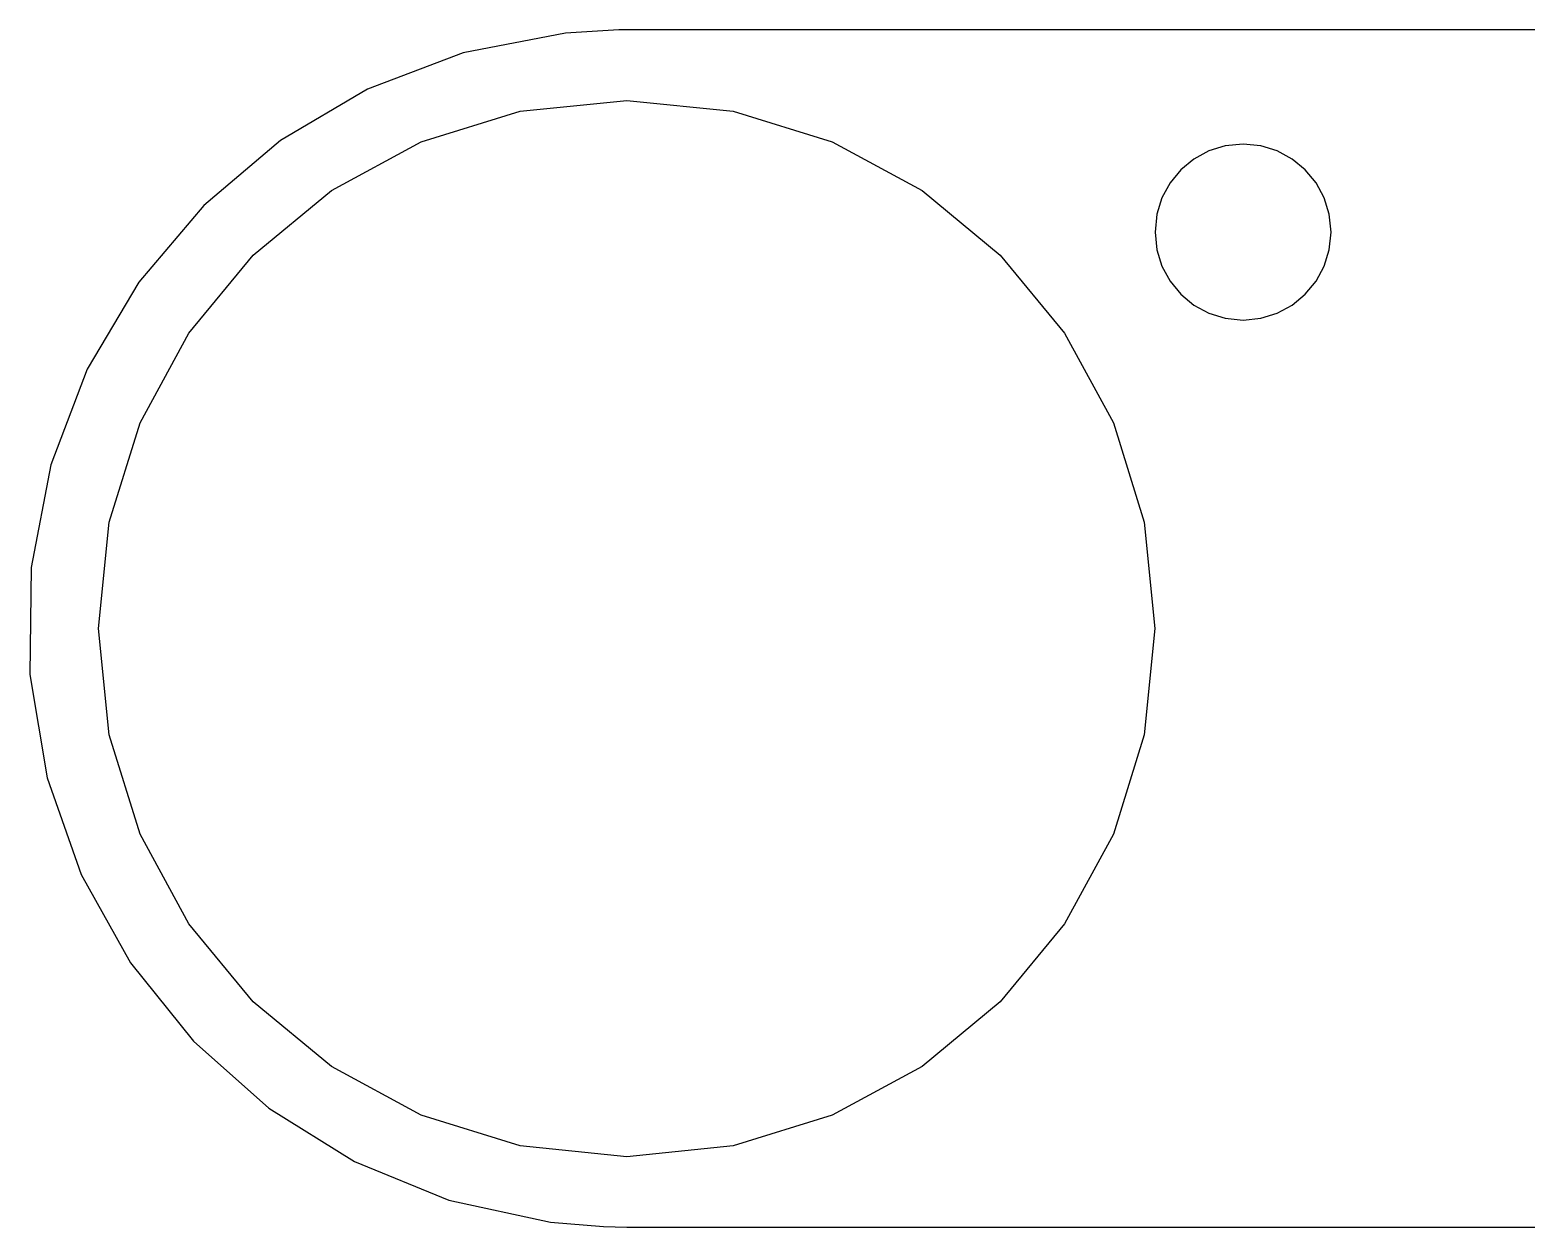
# Model space of a CAD drawing. Extents: x 1 to 47.7, y 0.2 to 35.
# Drawn here: x 19.912 to 20.762, y 6.787 to 7.467 of the extents above; entities that cross this region are included whole.
import ezdxf

# ---------------------------------------------------------------- set-up
doc = ezdxf.new("R2010")
doc.units = 0
doc.header["$MEASUREMENT"] = 0
doc.layers.add('4_2__4U__FRONT_PANEL_W_24_', color=7, linetype='CONTINUOUS')
doc.layers.add('5_1___24__TARGET_LEDS___12', color=7, linetype='CONTINUOUS')

msp = doc.modelspace()

# ---------------------------------------------------------------- linework, layer by layer
at = {"layer": '4_2__4U__FRONT_PANEL_W_24_'}
msp.add_lwpolyline([(21.06973, 7.46728), (20.65658, 7.46728), (20.56137, 7.46728), (20.47443, 7.46728), (20.39825, 7.46728), (20.33537, 7.46728), (20.28828, 7.46728), (20.25951, 7.46728), (20.24694, 7.46725), (20.21662, 7.46552), (20.15836, 7.45436), (20.10406, 7.4337), (20.05464, 7.40446), (20.01103, 7.36758), (19.97414, 7.32396), (19.94491, 7.27455), (19.92425, 7.22024), (19.91308, 7.16199), (19.91232, 7.10115), (19.92205, 7.0424), (19.94141, 6.98748), (19.96947, 6.93732), (20.00532, 6.89282), (20.04803, 6.85492), (20.09668, 6.82454), (20.15034, 6.8026), (20.20809, 6.79003), (20.23821, 6.78754), (20.25139, 6.78729), (20.25501, 6.78729), (20.27808, 6.78729), (20.32019, 6.78729), (20.37882, 6.78729), (20.45145, 6.78729), (20.53558, 6.78729), (20.62868, 6.78729), (20.83177, 6.78729)], dxfattribs=at)
for points in [[(19.95131, 7.12727), (19.9574, 7.18773), (19.97489, 7.24404), (20.00255, 7.29499), (20.03919, 7.33939), (20.08359, 7.37603), (20.13455, 7.40369), (20.19087, 7.42117), (20.25133, 7.42727), (20.31179, 7.42117), (20.36811, 7.40369), (20.41907, 7.37603), (20.46348, 7.33939), (20.50011, 7.29499), (20.52777, 7.24404), (20.54526, 7.18773), (20.55135, 7.12727), (20.54526, 7.06681), (20.52777, 7.0105), (20.50011, 6.95954), (20.46348, 6.91514), (20.41907, 6.87851), (20.36811, 6.85085), (20.31179, 6.83337), (20.25133, 6.82728), (20.19087, 6.83337), (20.13455, 6.85085), (20.08359, 6.87851), (20.03919, 6.91514), (20.00255, 6.95954), (19.97489, 7.0105), (19.9574, 7.06681)], [(20.55146, 7.35249), (20.55248, 7.34241), (20.55539, 7.33303), (20.55999, 7.32453), (20.56609, 7.31713), (20.57348, 7.31102), (20.58197, 7.3064), (20.59135, 7.30349), (20.60143, 7.30247), (20.61151, 7.30349), (20.62089, 7.3064), (20.62939, 7.31102), (20.6368, 7.31713), (20.6429, 7.32453), (20.64752, 7.33303), (20.65043, 7.34241), (20.65145, 7.35249), (20.65043, 7.36257), (20.64752, 7.37195), (20.6429, 7.38044), (20.6368, 7.38783), (20.62939, 7.39393), (20.62089, 7.39854), (20.61151, 7.40145), (20.60143, 7.40246), (20.59135, 7.40145), (20.58197, 7.39854), (20.57348, 7.39393), (20.56609, 7.38783), (20.55999, 7.38044), (20.55539, 7.37195), (20.55248, 7.36257)]]:
    msp.add_lwpolyline(points, close=True, dxfattribs=at)
at = {"layer": '5_1___24__TARGET_LEDS___12'}
msp.add_lwpolyline([(21.06973, 7.46728), (20.65658, 7.46728), (20.56137, 7.46728), (20.47443, 7.46728), (20.39825, 7.46728), (20.33537, 7.46728), (20.28828, 7.46728), (20.25951, 7.46728), (20.24694, 7.46725), (20.21662, 7.46552), (20.15836, 7.45436), (20.10406, 7.4337), (20.05464, 7.40446), (20.01103, 7.36758), (19.97414, 7.32396), (19.94491, 7.27455), (19.92425, 7.22024), (19.91308, 7.16199), (19.91232, 7.10115), (19.92205, 7.0424), (19.94141, 6.98748), (19.96947, 6.93732), (20.00532, 6.89282), (20.04803, 6.85492), (20.09668, 6.82454), (20.15034, 6.8026), (20.20809, 6.79003), (20.23821, 6.78754), (20.25139, 6.78729), (20.25501, 6.78729), (20.27808, 6.78729), (20.32019, 6.78729), (20.37882, 6.78729), (20.45145, 6.78729), (20.53558, 6.78729), (20.62868, 6.78729), (20.83177, 6.78729)], dxfattribs=at)
for points in [[(19.95131, 7.12727), (19.9574, 7.18773), (19.97489, 7.24404), (20.00255, 7.29499), (20.03919, 7.33939), (20.08359, 7.37603), (20.13455, 7.40369), (20.19087, 7.42117), (20.25133, 7.42727), (20.31179, 7.42117), (20.36811, 7.40369), (20.41907, 7.37603), (20.46348, 7.33939), (20.50011, 7.29499), (20.52778, 7.24404), (20.54526, 7.18773), (20.55135, 7.12727), (20.54526, 7.06681), (20.52778, 7.0105), (20.50011, 6.95954), (20.46348, 6.91514), (20.41907, 6.87851), (20.36811, 6.85085), (20.31179, 6.83337), (20.25133, 6.82728), (20.19087, 6.83337), (20.13455, 6.85085), (20.08359, 6.87851), (20.03919, 6.91514), (20.00255, 6.95954), (19.97489, 7.0105), (19.9574, 7.06681)], [(20.55146, 7.35249), (20.55248, 7.34241), (20.55539, 7.33303), (20.55999, 7.32453), (20.56609, 7.31713), (20.57348, 7.31102), (20.58197, 7.3064), (20.59135, 7.30349), (20.60143, 7.30247), (20.61151, 7.30349), (20.62089, 7.3064), (20.62939, 7.31102), (20.6368, 7.31713), (20.6429, 7.32453), (20.64752, 7.33303), (20.65043, 7.34241), (20.65145, 7.35249), (20.65043, 7.36257), (20.64752, 7.37195), (20.6429, 7.38044), (20.6368, 7.38783), (20.62939, 7.39393), (20.62089, 7.39854), (20.61151, 7.40145), (20.60143, 7.40246), (20.59135, 7.40145), (20.58197, 7.39854), (20.57348, 7.39393), (20.56609, 7.38783), (20.55999, 7.38044), (20.55539, 7.37195), (20.55248, 7.36257)]]:
    msp.add_lwpolyline(points, close=True, dxfattribs=at)

doc.saveas('drawing.dxf')
